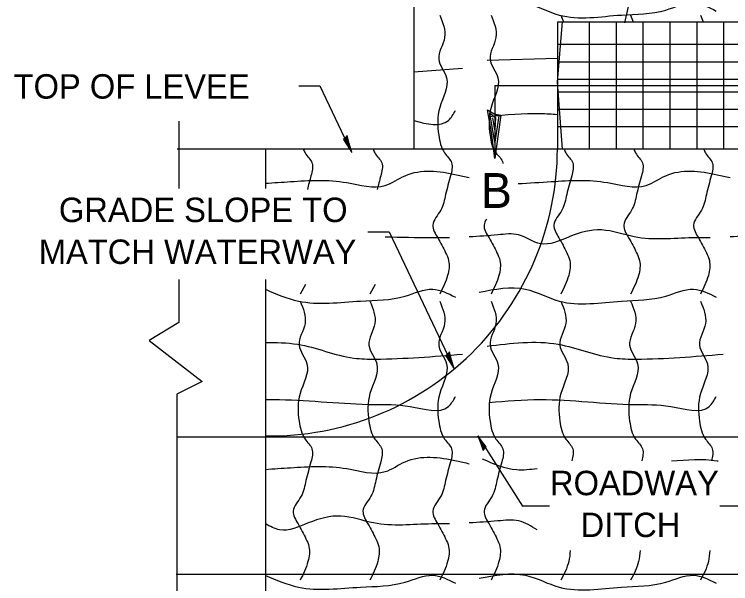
# Model space of a CAD drawing. Extents: x 0 to 2.83, y -0.08 to 1.83.
# Drawn here: x 1.6075 to 1.9495, y 0.9517 to 1.2237 of the extents above; entities that cross this region are included whole.
import ezdxf

# ---------------------------------------------------------------- set-up
doc = ezdxf.new("R2010")
doc.units = 0
doc.layers.add('RD_Pr_Roadway_Notes', color=7, linetype='Continuous')
doc.layers.add('SH_General_Details', color=7, linetype='Continuous')

msp = doc.modelspace()

# ---------------------------------------------------------------- linework, layer by layer
at = {"layer": 'RD_Pr_Roadway_Notes'}
for p, q in [((1.7432211272781684, 1.1894872908594707), (1.7533794606192006, 1.1894872908594707)), ((1.7533794606192006, 1.1894872908594707), (1.7680027939541234, 1.158673957526932)), ((1.7761927939517392, 1.1198272908727327), (1.7863511272734, 1.1198272908727327)), ((1.7863511272734, 1.1198272908727327), (1.8174594606025114, 1.0542806241909661)), ((1.8287427939442886, 1.0223789575296143), (1.8500327939456298, 0.9887239575388529)), ((1.8629894606141342, 0.9887239575388529), (1.8500327939456298, 0.9887239575388529)), ((1.9572777939503982, 0.9887239575388529), (1.9443211272818937, 0.9887239575388529))]:
    msp.add_line(p, q, dxfattribs=at)
for points in [[(1.7655044606192007, 1.1646672908666231), (1.7645711272818938, 1.1639606241981186), (1.7663577939538255, 1.1612172908584275), (1.7685677939517392, 1.1576539575258888), (1.7672861272757843, 1.1619506242076554), (1.7662994606165185, 1.1657772908608117), (1.7655044606192007, 1.1646672908666231), (1.7649594606025114, 1.1640439575317003), (1.767417793936093, 1.1602006242076555), (1.7661644606059386, 1.165053957541535), (1.7655844606025113, 1.163988957524548), (1.7665594606069817, 1.162153957525889), (1.7660094606144323, 1.1640956242086986)], [(1.8143961272699727, 1.0612939575317004), (1.8134627939527823, 1.060587290863196), (1.8152494606045975, 1.0578439575235048), (1.8174594606025114, 1.0542806241909661), (1.8161777939466728, 1.0585772908727327), (1.815191127286662, 1.062403957525889), (1.8143961272699727, 1.0612939575317004), (1.8138511272734001, 1.0606706241967776), (1.8163094606069816, 1.0568272908727327), (1.8150561272768273, 1.0616806242066124), (1.8144761272734, 1.060615624189625), (1.8154511272771254, 1.058780624190966), (1.814901127285321, 1.0607222908737757)], [(1.8320111272795094, 1.0163172908621527), (1.832796127286364, 1.0170189575354256), (1.8309894606141344, 1.0193472908737757), (1.8287427939442886, 1.0223789575296143), (1.8302094606025114, 1.0186222908693054), (1.831381127284278, 1.015263957540194), (1.8320111272795094, 1.0163172908621527), (1.8324544606072797, 1.016917290866623), (1.8299644606178596, 1.0201789575415352), (1.8314444606168165, 1.0159222908618548), (1.8318894606096638, 1.0169206241967776), (1.8308777939541234, 1.0184922908740737), (1.8315161272747411, 1.0167906242015459)]]:
    msp.add_lwpolyline(points, dxfattribs=at)
at = {"layer": 'SH_General_Details'}
for p, q in [((1.7981611272757843, 1.4962289575340846), (1.7981611272757843, 1.1593989575306574)), ((1.8683861272795095, 1.2233472908737757), (1.8696661272710158, 1.2200456241967776)), ((1.9017194606130912, 1.2233472908737757), (1.9029994606045975, 1.2200456241967776)), ((1.9350527939466728, 1.2233472908737757), (1.9363327939374342, 1.2200456241967776)), ((1.8690961272781683, 1.2202172908584275), (1.8665961272781684, 1.1912006242076554)), ((1.8667627939445868, 1.2200456241967776), (1.8667627939445868, 1.1593989575306574)), ((1.8667627939445868, 1.2200456241967776), (2.3829661272829368, 1.2200456241967776)), ((1.88192946061175, 1.2202172908584275), (1.88192946061175, 1.1912006242076554)), ((1.8947627939445868, 1.2202172908584275), (1.8947627939445868, 1.1912006242076554)), ((1.9075961272781683, 1.2202172908584275), (1.9075961272781683, 1.1912006242076554)), ((1.92042946061175, 1.2202172908584275), (1.92042946061175, 1.1912006242076554)), ((1.9332627939445868, 1.2202172908584275), (1.9332627939445868, 1.1912006242076554)), ((1.9460961272781685, 1.2202172908584275), (1.9460961272781685, 1.1912006242076554)), ((1.8665961272781684, 1.2093839575248457), (2.0314844606189024, 1.2093839575248457)), ((1.8331661272710158, 1.201780624190966), (1.8667627939445868, 1.20277229086558)), ((1.8665961272781684, 1.2010506241920091), (2.0314844606189024, 1.2010506241920091)), ((1.7981611272757843, 1.1961572908560434), (1.8213794606192006, 1.1980072908597685)), ((1.8665961272781684, 1.1927172908584276), (2.0314844606189024, 1.1927172908584276)), ((1.8665961272781684, 1.1912006242076554), (1.8690961272781683, 1.1592272908690073)), ((1.88192946061175, 1.1912006242076554), (1.88192946061175, 1.1592272908690073)), ((1.8947627939445868, 1.1912006242076554), (1.8947627939445868, 1.1592272908690073)), ((1.9075961272781683, 1.1912006242076554), (1.9075961272781683, 1.1592272908690073)), ((1.92042946061175, 1.1912006242076554), (1.92042946061175, 1.1592272908690073)), ((1.9332627939445868, 1.1912006242076554), (1.9332627939445868, 1.1592272908690073)), ((1.9460961272781685, 1.1912006242076554), (1.9460961272781685, 1.1592272908690073)), ((1.8369211272863641, 1.1897222908737757), (2.4128077939419046, 1.1897222908737757)), ((1.8369211272863641, 1.1897222908737757), (1.8369211272863641, 1.154770624200503)), ((1.8665961272781684, 1.1867272908690074), (2.0314844606189024, 1.1867272908690074)), ((1.8665961272781684, 1.1783939575354256), (2.0314844606189024, 1.1783939575354256)), ((1.6860411272710158, 1.1726406242052712), (1.6860411272710158, 1.1405356242063143)), ((1.8665961272781684, 1.1700606242018439), (2.0314844606189024, 1.1700606242018439)), ((1.685191127286662, 1.1593989575306574), (1.8667627939445868, 1.1593989575306574)), ((1.7273444606130912, 1.1593989575306574), (1.7273444606130912, 1.1405356242063143)), ((1.8667627939445868, 1.1593989575306574), (2.3829661272829368, 1.1593989575306574)), ((1.6860411272710158, 1.0970072908597686), (1.6860411272710158, 1.076405624190966)), ((1.7273444606130912, 1.0970072908597686), (1.7273444606130912, 0.8080222908655801)), ((1.746409460610707, 1.0945572908716896), (1.7438927939398183, 1.0900139575401941)), ((1.7797427939442887, 1.0945572908716896), (1.7772261272734, 1.0900139575401941)), ((1.6860411272710158, 1.076405624190966), (1.6718211272818937, 1.067868957539151)), ((1.6718211272818937, 1.067868957539151), (1.6972127939527824, 1.0483589575293162)), ((1.6972127939527824, 1.0483589575293162), (1.6850244606202438, 1.0422572908597687)), ((1.6850244606202438, 1.0422572908597687), (1.6850244606202438, 0.9239522908727327)), ((1.6851894606022133, 1.0218822908597687), (2.007494460609366, 1.0218822908597687)), ((1.6847711272699728, 0.9562506241994598), (2.564277793950398, 0.9562506241994598))]:
    msp.add_line(p, q, dxfattribs=at)
msp.add_lwpolyline([(1.8366094606189027, 1.1761956241923073), (1.8398061272768274, 1.1754772908690074), (1.8384294606117502, 1.1664189575317003), (1.8369211272863641, 1.154770624200503), (1.8352127939527823, 1.1672072908679643), (1.8332994606165185, 1.1781039575340846), (1.8366094606189027, 1.1761956241923073), (1.8387227939432456, 1.1752389575245479), (1.8369027939503981, 1.1625972908737756), (1.8344761272734, 1.176415624201546), (1.8371961272818937, 1.1743756241994598), (1.8368277939422026, 1.1685706241923073), (1.8359827939538254, 1.1741572908560434)], dxfattribs=at)
for centre, radius, start, end in [((0.8539773896401718, 1.473383689582596), 1.0752650921392504, 346.35145833333337, 0.03689166666669408), ((1.7292469306057288, 1.1597767797904708), 0.13751597066666663, 269.20735833333333, 359.84213611111113)]:
    msp.add_arc(centre, radius, start, end, dxfattribs=at)
for points in [[(1.8293927939398185, 1.2275939575235046), (1.8515594606069816, 1.2290072908597687), (1.867592793948014, 1.2233472908737757), (1.8972994606165186, 1.2233472908737757), (1.9185194606048956, 1.2257072908679643), (1.9317261272734, 1.2290072908597687), (1.9425727939469708, 1.225233957529316)], [(1.8105594606069817, 1.2233472908737757), (1.8129194606212868, 1.212627290864537), (1.8100861272877051, 1.2022539575296143), (1.8138594606189027, 1.1932939575317003), (1.8105594606069817, 1.17914729086558), (1.8100861272877051, 1.1659406241970756), (1.8129194606212868, 1.1574539575378098), (1.8162194606130913, 1.1527339575293163), (1.815746127274443, 1.146607290864239), (1.8133861272795095, 1.1376472908655801), (1.8110327939456299, 1.1301006242039302), (1.8072594606144323, 1.1230272908608117), (1.8096127939490572, 1.1168939575354258), (1.8133861272795095, 1.1098206241923072), (1.8147994606165185, 1.1060539575415351), (1.814332793937434, 1.0989739575388529), (1.8105594606069817, 1.0900139575401941)], [(1.835052793946673, 1.2233472908737757), (1.8374127939408613, 1.212627290864537), (1.8345794606072798, 1.2022539575296143), (1.8383527939384772, 1.1932939575317003), (1.835052793946673, 1.17914729086558), (1.8345794606072798, 1.1659406241970756), (1.8374127939408613, 1.1574539575378098), (1.8407127939527823, 1.1527339575293163), (1.8407611272795095, 1.1524656241933504)], [(1.7981611272757843, 1.1728972908655801), (1.8147794606154755, 1.173013957540194), (1.8180794606072797, 1.1777272908690073)], [(1.8341061272686316, 1.1749006241957345), (1.858632793949355, 1.1763139575319983), (1.8667627939445868, 1.17589729086558)], [(1.7453994606202439, 1.1593989575306574), (1.7462527939541235, 1.1574539575378098), (1.7495527939466728, 1.1527339575293163), (1.7490794606072797, 1.146607290864239), (1.7473677939442886, 1.13997562420393)], [(1.7787327939538256, 1.1593989575306574), (1.7795861272877052, 1.1574539575378098), (1.7828861272795096, 1.1527339575293163), (1.7824127939408614, 1.146607290864239), (1.7807011272771254, 1.13997562420393)], [(1.8698927939398184, 1.1593989575306574), (1.870746127274443, 1.1574539575378098), (1.874046127286364, 1.1527339575293163), (1.8735727939469708, 1.146607290864239), (1.8712127939527823, 1.1376472908655801), (1.8688594606189026, 1.1301006242039302), (1.865086127287705, 1.1230272908608117), (1.8674394606022133, 1.1168939575354258), (1.8712127939527823, 1.1098206241923072), (1.8726261272696747, 1.1060539575415351), (1.872159460610707, 1.0989739575388529), (1.8683861272795095, 1.0900139575401941)], [(1.9032261272734001, 1.1593989575306574), (1.9040794606072797, 1.1574539575378098), (1.9073794606192007, 1.1527339575293163), (1.9069061272805525, 1.146607290864239), (1.904546127286364, 1.1376472908655801), (1.9021927939517393, 1.1301006242039302), (1.8984194606212867, 1.1230272908608117), (1.90077279393505, 1.1168939575354258), (1.904546127286364, 1.1098206241923072), (1.9059594606025114, 1.1060539575415351), (1.9054927939442887, 1.0989739575388529), (1.9017194606130912, 1.0900139575401941)], [(1.9365594606069818, 1.1593989575306574), (1.9374127939408614, 1.1574539575378098), (1.9407127939527824, 1.1527339575293163), (1.9402394606141342, 1.146607290864239), (1.9378794606192007, 1.1376472908655801), (1.935526127285321, 1.1301006242039302), (1.9317527939541235, 1.1230272908608117), (1.9341061272686317, 1.1168939575354258), (1.9378794606192007, 1.1098206241923072), (1.939292793936093, 1.1060539575415351), (1.9388261272771252, 1.0989739575388529), (1.9350527939466728, 1.0900139575401941)], [(1.7273444606130912, 1.142963957528273), (1.7393261272771254, 1.1437739575306574), (1.766206127272357, 1.1433072908716895), (1.784592793948014, 1.1418939575354257), (1.794026127285321, 1.146607290864239), (1.8185527939466728, 1.147080624202887), (1.8246527939503983, 1.1456706241967776)], [(1.8479927939442886, 1.1428256242076553), (1.8638194606168166, 1.1437739575306574), (1.8906994606120482, 1.1433072908716895), (1.909086127287705, 1.1418939575354257), (1.9185194606048956, 1.146607290864239), (1.943046127286364, 1.147080624202887), (1.9491727939514412, 1.1456606242063143)], [(1.8328211272818937, 1.1258639575245477), (1.8317527939541234, 1.1230272908608117), (1.8341061272686316, 1.1168939575354258), (1.8378794606192006, 1.1098206241923072), (1.839292793936093, 1.1060539575415351), (1.8388261272771254, 1.0989739575388529), (1.835052793946673, 1.0900139575401941)], [(1.9397394606141343, 1.1168939575354258), (1.9312527939541235, 1.1168939575354258), (1.9034327939419045, 1.1173672908740737), (1.8878661272792114, 1.120667290866623), (1.8723061272768273, 1.1173672908740737), (1.858632793949355, 1.1140672908621527), (1.8482527939541236, 1.1183139575319985), (1.8383527939384772, 1.1183139575319985), (1.82467946061175, 1.1173672908740737)], [(2.0338177939517394, 1.1172222908737757), (2.027926127281596, 1.1173672908740737), (2.0123594606189026, 1.120667290866623), (1.9967994606165185, 1.1173672908740737), (1.9831261272696747, 1.1140672908621527), (1.972746127274443, 1.1183139575319985), (1.9628461272781683, 1.1183139575319985), (1.9491727939514412, 1.1173672908740737)], [(1.8152461272744431, 1.1168939575354258), (1.8067594606144324, 1.1168939575354258), (1.7844577939374342, 1.117232290864239)], [(1.7273444606130912, 1.09232895753781), (1.7430994606083228, 1.0867139575282732), (1.7728061272768274, 1.0867139575282732), (1.794026127285321, 1.0890739575224617), (1.8072327939538255, 1.0923739575343825), (1.8180794606072797, 1.0886006242039301)], [(1.8293927939398185, 1.0909606241981187), (1.8515594606069816, 1.0923739575343825), (1.867592793948014, 1.0867139575282732), (1.8972994606165186, 1.0867139575282732), (1.9185194606048956, 1.0890739575224617), (1.9317261272734, 1.0923739575343825), (1.9425727939469708, 1.0886006242039301)], [(1.7438927939398183, 1.0867139575282732), (1.7462527939541235, 1.075993957539151), (1.743419460621287, 1.065620624204228), (1.7471927939517393, 1.0566606242063143), (1.7438927939398183, 1.042513957540194), (1.743419460621287, 1.0293072908716896), (1.7462527939541235, 1.0208206241923072), (1.7495527939466728, 1.01610062420393), (1.7490794606072797, 1.0099739575388529), (1.7467194606130911, 1.001013957540194), (1.7443661272792115, 0.9934672908584276), (1.740592793948014, 0.9863939575354257), (1.7429461272818938, 0.9802606241899231), (1.7467194606130911, 0.9731872908669212), (1.7481327939493552, 0.9694206241967775), (1.747666127271016, 0.9623406241933503), (1.7438927939398183, 0.9533806241946914)], [(1.7772261272734, 1.0867139575282732), (1.7795861272877052, 1.075993957539151), (1.7767527939541234, 1.065620624204228), (1.780526127285321, 1.0566606242063143), (1.7772261272734, 1.042513957540194), (1.7767527939541234, 1.0293072908716896), (1.7795861272877052, 1.0208206241923072), (1.7828861272795096, 1.01610062420393), (1.7824127939408614, 1.0099739575388529), (1.7800527939466728, 1.001013957540194), (1.7776994606120482, 0.9934672908584276), (1.7739261272815956, 0.9863939575354257), (1.7762794606154755, 0.9802606241899231), (1.7800527939466728, 0.9731872908669212), (1.7814661272829369, 0.9694206241967775), (1.7809994606045976, 0.9623406241933503), (1.7772261272734, 0.9533806241946914)], [(1.8105594606069817, 1.0867139575282732), (1.8129194606212868, 1.075993957539151), (1.8100861272877051, 1.065620624204228), (1.8138594606189027, 1.0566606242063143), (1.8105594606069817, 1.042513957540194), (1.8100861272877051, 1.0293072908716896), (1.8129194606212868, 1.0208206241923072), (1.8162194606130913, 1.01610062420393), (1.815746127274443, 1.0099739575388529), (1.8133861272795095, 1.001013957540194), (1.8110327939456299, 0.9934672908584276), (1.8072594606144323, 0.9863939575354257), (1.8096127939490572, 0.9802606241899231), (1.8133861272795095, 0.9731872908669212), (1.8147994606165185, 0.9694206241967775), (1.814332793937434, 0.9623406241933503), (1.8105594606069817, 0.9533806241946914)], [(1.835052793946673, 1.0867139575282732), (1.8374127939408613, 1.075993957539151), (1.8345794606072798, 1.065620624204228), (1.8383527939384772, 1.0566606242063143), (1.835052793946673, 1.042513957540194), (1.8345794606072798, 1.0293072908716896), (1.8374127939408613, 1.0208206241923072), (1.8407127939527823, 1.01610062420393), (1.8402394606141343, 1.0099739575388529), (1.8378794606192006, 1.001013957540194), (1.835526127285321, 0.9934672908584276), (1.8317527939541234, 0.9863939575354257), (1.8341061272686316, 0.9802606241899231), (1.8378794606192006, 0.9731872908669212), (1.839292793936093, 0.9694206241967775), (1.8388261272771254, 0.9623406241933503), (1.835052793946673, 0.9533806241946914)], [(1.8683861272795095, 1.0867139575282732), (1.870746127274443, 1.075993957539151), (1.8679127939408615, 1.065620624204228), (1.8716861272720589, 1.0566606242063143), (1.8683861272795095, 1.042513957540194), (1.8679127939408615, 1.0293072908716896), (1.870746127274443, 1.0208206241923072), (1.874046127286364, 1.01610062420393), (1.873671127286364, 1.0103722908693054)], [(1.9017194606130912, 1.0867139575282732), (1.9040794606072797, 1.075993957539151), (1.9012461272744432, 1.065620624204228), (1.9050194606048956, 1.0566606242063143), (1.9017194606130912, 1.042513957540194), (1.9012461272744432, 1.0293072908716896), (1.9040794606072797, 1.0208206241923072), (1.9073794606192007, 1.01610062420393), (1.9070044606192007, 1.0103722908693054)], [(1.9350527939466728, 1.0867139575282732), (1.9374127939408614, 1.075993957539151), (1.9345794606072797, 1.065620624204228), (1.9383527939384773, 1.0566606242063143), (1.9350527939466728, 1.042513957540194), (1.9345794606072797, 1.0293072908716896), (1.9374127939408614, 1.0208206241923072), (1.9407127939527824, 1.01610062420393), (1.9403377939527824, 1.0103722908693054)], [(1.8331661272710158, 1.0651472908655801), (1.867119460609366, 1.0660939575235047), (1.8939994606045976, 1.0594872908594706), (1.9043727939395203, 1.059013957540194), (1.9458727939395204, 1.0613739575343826)], [(1.7273444606130912, 1.0669522908727327), (1.7426261272696748, 1.0660939575235047), (1.7695061272842778, 1.0594872908594706), (1.7798794606192008, 1.059013957540194), (1.8213794606192006, 1.0613739575343826)], [(1.7273444606130912, 1.039740624189625), (1.7341394606096638, 1.0396806242066123), (1.7789394606022133, 1.0373272908727327), (1.7963861272795094, 1.0363806241946913), (1.8147794606154755, 1.0363806241946913), (1.8180794606072797, 1.0410939575235048)], [(1.8341061272686316, 1.0382672908703485), (1.858632793949355, 1.0396806242066123), (1.9034327939419045, 1.0373272908727327), (1.9208794606192006, 1.0363806241946913), (1.93927279393505, 1.0363806241946913), (1.9425727939469708, 1.0410939575235048)], [(1.7273444606130912, 1.006330624202887), (1.7393261272771254, 1.0071406242052712), (1.766206127272357, 1.0066739575269321), (1.784592793948014, 1.0052606241899231), (1.794026127285321, 1.0099739575388529), (1.8185527939466728, 1.0104472908573845), (1.82467946061175, 1.0090272908608118)], [(1.8308061272768272, 1.011387290875117), (1.847312793937136, 1.0062006242076555), (1.8570694606168165, 1.006778957525889)], [(1.9212627939445868, 1.0103722908693054), (1.943046127286364, 1.0104472908573845), (1.9435394606059386, 1.0103722908693054)], [(1.8152461272744431, 0.9802606241899231), (1.8067594606144324, 0.9802606241899231), (1.7789394606022133, 0.9807339575293162), (1.7633727939395203, 0.9840339575412371), (1.7478127939371362, 0.9807339575293162), (1.7341394606096638, 0.9774339575367668), (1.7273444606130912, 0.9803289575378099)], [(1.8570694606168165, 0.9774422908621528), (1.8482527939541236, 0.9816806242066124), (1.8383527939384772, 0.9816806242066124), (1.82467946061175, 0.9807339575293162)], [(1.872882793949355, 0.967548957526932), (1.872159460610707, 0.9623406241933503), (1.8683861272795095, 0.9533806241946914)], [(1.9062161272829368, 0.967548957526932), (1.9054927939442887, 0.9623406241933503), (1.9017194606130912, 0.9533806241946914)], [(1.9395494606165185, 0.967548957526932), (1.9388261272771252, 0.9623406241933503), (1.9350527939466728, 0.9533806241946914)], [(1.7273444606130912, 0.9556956241923072), (1.7430994606083228, 0.9500806242028871), (1.7728061272768274, 0.9500806242028871), (1.794026127285321, 0.9524406241970756), (1.8072327939538255, 0.955740624189625), (1.8180794606072797, 0.9519672908584276)], [(1.8293927939398185, 0.9543272908727326), (1.8515594606069816, 0.955740624189625), (1.867592793948014, 0.9500806242028871), (1.8972994606165186, 0.9500806242028871), (1.9185194606048956, 0.9524406241970756), (1.9317261272734, 0.955740624189625), (1.9425727939469708, 0.9519672908584276)]]:
    msp.add_spline(points, degree=3, dxfattribs=at)

# ---------------------------------------------------------------- texts
at = {"layer": 'RD_Pr_Roadway_Notes'}
for s, p in [('TOP OF LEVEE', (1.6071137108054099, 1.1834172908666232)), ('GRADE SLOPE TO', (1.6287275131011638, 1.1244472908573844)), ('MATCH WATERWAY', (1.6191367889159933, 1.1044472908573844)), ('ROADWAY', (1.863200823363416, 0.9939872908594706)), ('DITCH', (1.8778087609480216, 0.9739872908594707))]:
    msp.add_text(s, height=0.011666669999999999, dxfattribs=at).set_placement(p)
at = {"layer": 'SH_General_Details'}
msp.add_text('B', height=0.016666670000000005, dxfattribs=at).set_placement((1.8301678002294093, 1.1311889575319984))

doc.saveas('drawing.dxf')
